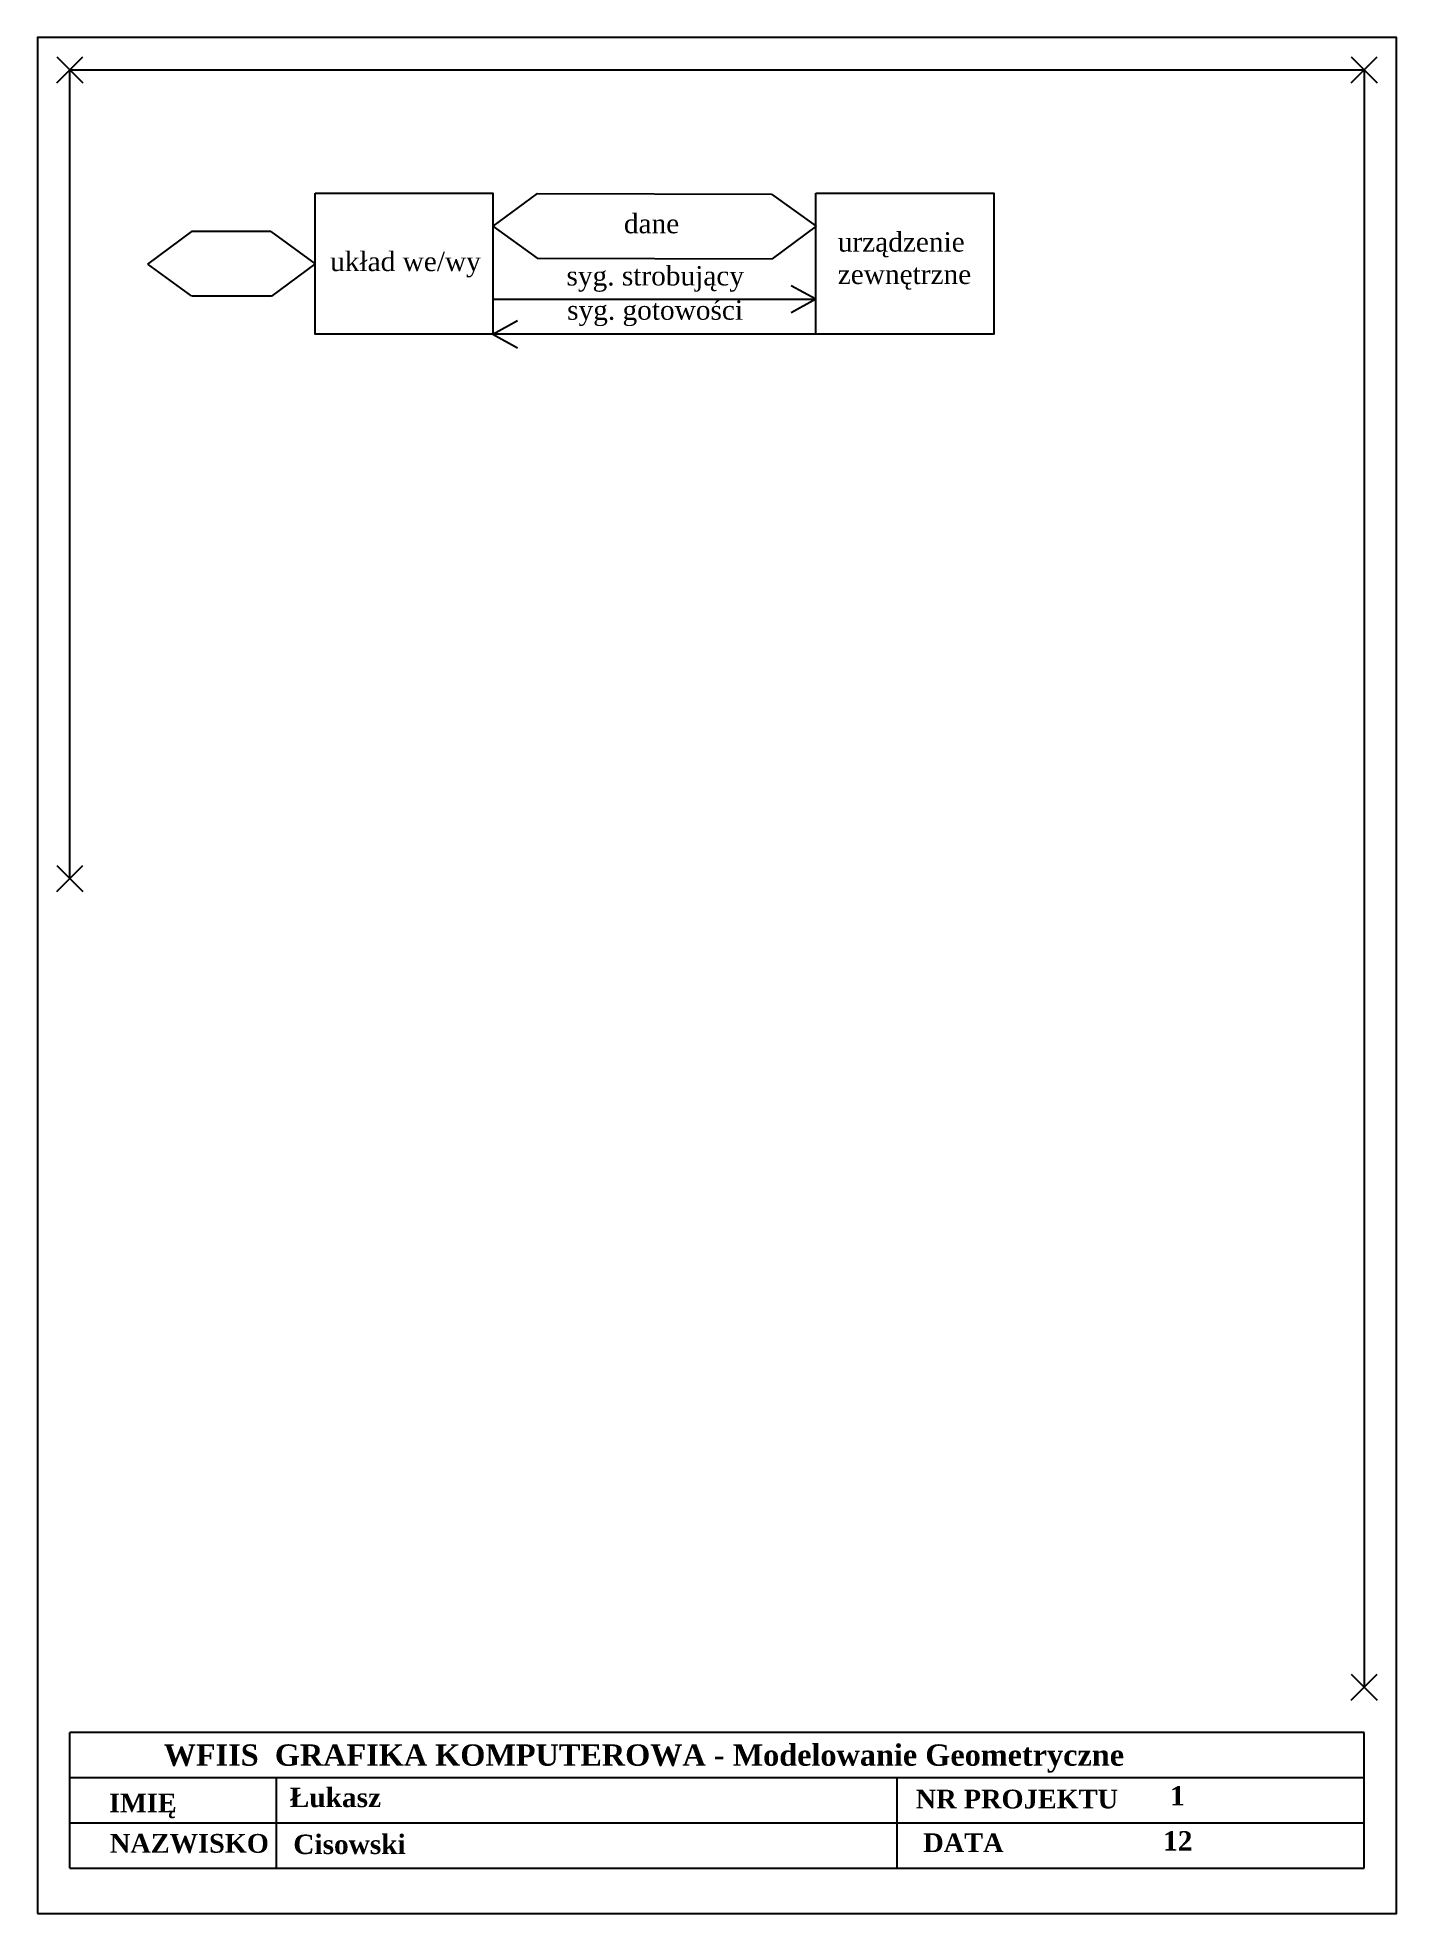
# Model space of a CAD drawing. Header units: millimetres. Extents: x 0 to 210, y 0 to 290.
import ezdxf

# ---------------------------------------------------------------- set-up
doc = ezdxf.new("R2010")
doc.units = ezdxf.units.MM
doc.header["$PDMODE"] = 3
doc.header["$PDSIZE"] = 2
doc.layers.add('RAMKA', color=7, linetype='Continuous')
doc.styles.get("Standard").update_dxf_attribs({"font": 'timesbd.ttf', "height": 3})
doc.styles.add('tnrb', font='timesbd.ttf')

msp = doc.modelspace()

# ---------------------------------------------------------------- linework, layer by layer
at = {"color": 6}
msp.add_lwpolyline([(5, 160), (5, 285), (205, 285), (205, 35)], dxfattribs=at)
for p in [(5, 285), (205, 285), (5, 160), (205, 35)]:
    msp.add_point(p)
at = {"layer": 'RAMKA', "linetype": 'Continuous'}
for p, q in [((77.21, 265.87), (70.38, 260.84)), ((77.21, 265.87), (113.44, 265.81)), ((113.44, 265.81), (120.31, 260.84)), ((23.81, 260), (16.98, 254.97)), ((26.33, 260), (23.81, 260)), ((36.04, 260), (26.33, 260)), ((36.04, 260), (42.91, 255.03)), ((70.38, 260.84), (77.21, 255.87)), ((120.31, 260.84), (113.53, 255.81)), ((77.21, 255.87), (113.53, 255.81)), ((16.98, 254.97), (23.81, 250)), ((42.91, 255.03), (36.13, 250)), ((26.42, 250), (23.9, 250)), ((36.13, 250), (26.42, 250)), ((70.38, 249.53), (120.29, 249.53)), ((120.29, 249.53), (116.48, 251.63)), ((120.29, 249.53), (116.48, 247.44)), ((70.38, 244.15), (74.19, 246.24)), ((120.29, 244.15), (70.38, 244.15)), ((70.38, 244.15), (74.19, 242.05))]:
    msp.add_line(p, q, dxfattribs=at)
at = {"layer": 'RAMKA'}
for p, q in [((5, 21), (5, 28)), ((205, 28), (5, 28)), ((205, 21), (205, 28)), ((5, 14), (5, 21)), ((5, 21), (205, 21)), ((36.88, 21), (36.88, 7)), ((132.81, 21), (132.81, 7)), ((205, 14), (205, 21)), ((5, 7), (5, 14)), ((5, 14), (205, 14)), ((205, 7), (205, 14)), ((5, 7), (205, 7))]:
    msp.add_line(p, q, dxfattribs=at)
at = {"layer": 'RAMKA', "color": 5}
msp.add_lwpolyline([(0, 0), (210, 0), (210, 290), (0, 290)], close=True, dxfattribs=at)
at = {"layer": 'RAMKA', "linetype": 'Continuous'}
for points in [[(42.91, 265.92), (70.38, 265.92), (70.38, 244.15), (42.91, 244.15)], [(120.29, 265.92), (147.76, 265.92), (147.76, 244.15), (120.29, 244.15)]]:
    msp.add_lwpolyline(points, close=True, dxfattribs=at)

# ---------------------------------------------------------------- texts
at = {"layer": 'RAMKA', "color": 7, "ltscale": 6, "style": 'tnrb'}
for s, height, p in [('WFIIS  GRAFIKA KOMPUTEROWA - Modelowanie Geometryczne ', 3.3, (19.5, 22.84)), ('IMIĘ', 2.9, (11.04, 15.63)), ('NR PROJEKTU', 2.9, (135.71, 16.24)), ('NAZWISKO', 2.9, (11.17, 9.39)), ('DATA', 2.9, (136.87, 9.49))]:
    msp.add_text(s, height=height, dxfattribs=at).set_placement(p)
at = {"layer": 'RAMKA'}
for s, p in [('Łukasz', (38.98, 16.44)), ('1', (175.02, 16.7)), ('Cisowski', (39.52, 9.19)), ('12', (173.94, 9.73))]:
    msp.add_text(s, height=3, dxfattribs=at).set_placement(p)
at = {"layer": 'RAMKA', "linetype": 'Continuous', "char_height": 3, "attachment_point": 1}
for s, width, insert in [('{\\fTimes New Roman|b0|i0|c238|p18;dane}', 18.1594, (90.61, 262.74)), ('{\\fTimes New Roman|b0|i0|c238|p18;urządzenie\\Pzewnętrzne}', 27.4694, (123.66, 259.9)), ('{\\fTimes New Roman|b0|i0|c238|p18;układ we/wy}', 27.4694, (45.22, 256.89)), ('{\\fTimes New Roman|b0|i0|c238|p18;syg. strobujący}', 27.3201, (81.74, 254.67)), ('{\\fTimes New Roman|b0|i0|c238|p18;syg. gotowości}', 27.3201, (81.84, 249.37))]:
    msp.add_mtext_dynamic_manual_height_columns(s, width=width, gutter_width=15, heights=[0], dxfattribs=dict(at, insert=insert))

doc.saveas('drawing.dxf')
